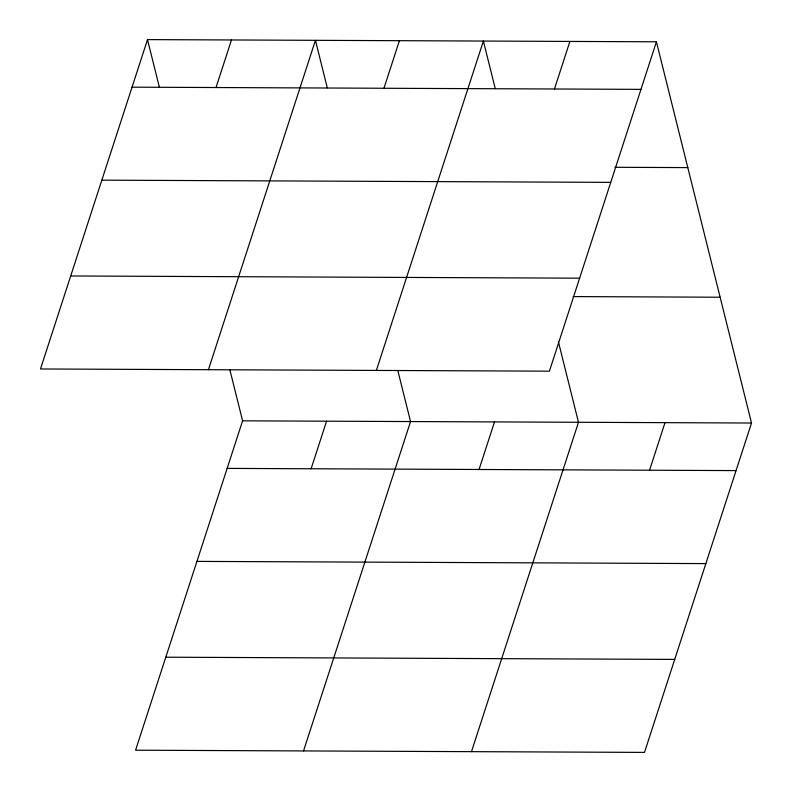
<?xml version="1.0" encoding="UTF-8"?>
<svg xmlns="http://www.w3.org/2000/svg" width="792" height="792" viewBox="0 0 792 792"><rect width="100%" height="100%" fill="white"/><g stroke="black" fill="none" stroke-linecap="round" stroke-linejoin="round"><path stroke-width="1.19" d="M147.5 39.6L40.481 368.973L549.401 371.171L656.419 41.798L147.5 39.6L159.34 87.07M216.018 87.536L231.472 39.966M208.425 369.696L315.444 40.323L327.284 87.803M229.868 369.795L242.6 420.829L135.581 750.202L644.5 752.4L751.519 423.027L656.419 41.798M383.962 88.258L399.416 40.689M311.108 468.765L326.571 421.195M376.368 370.418L483.387 41.055L495.228 88.526M303.524 750.925L410.543 421.552L397.812 370.517M554.449 88.991L569.903 41.431M479.051 469.488L494.515 421.918M471.468 751.648L578.487 422.284L558.35 341.58M649.549 470.23L665.003 422.661M132.046 87.169L640.966 89.367M614.879 167.29L687.803 167.607M101.831 180.16L610.751 182.368M70.696 275.972L579.615 278.18M573.062 296.584L720.136 297.228M242.6 420.829L751.519 423.027M227.136 468.399L736.065 470.596M196.921 561.389L705.85 563.597M165.795 657.202L674.715 659.409"/></g></svg>
